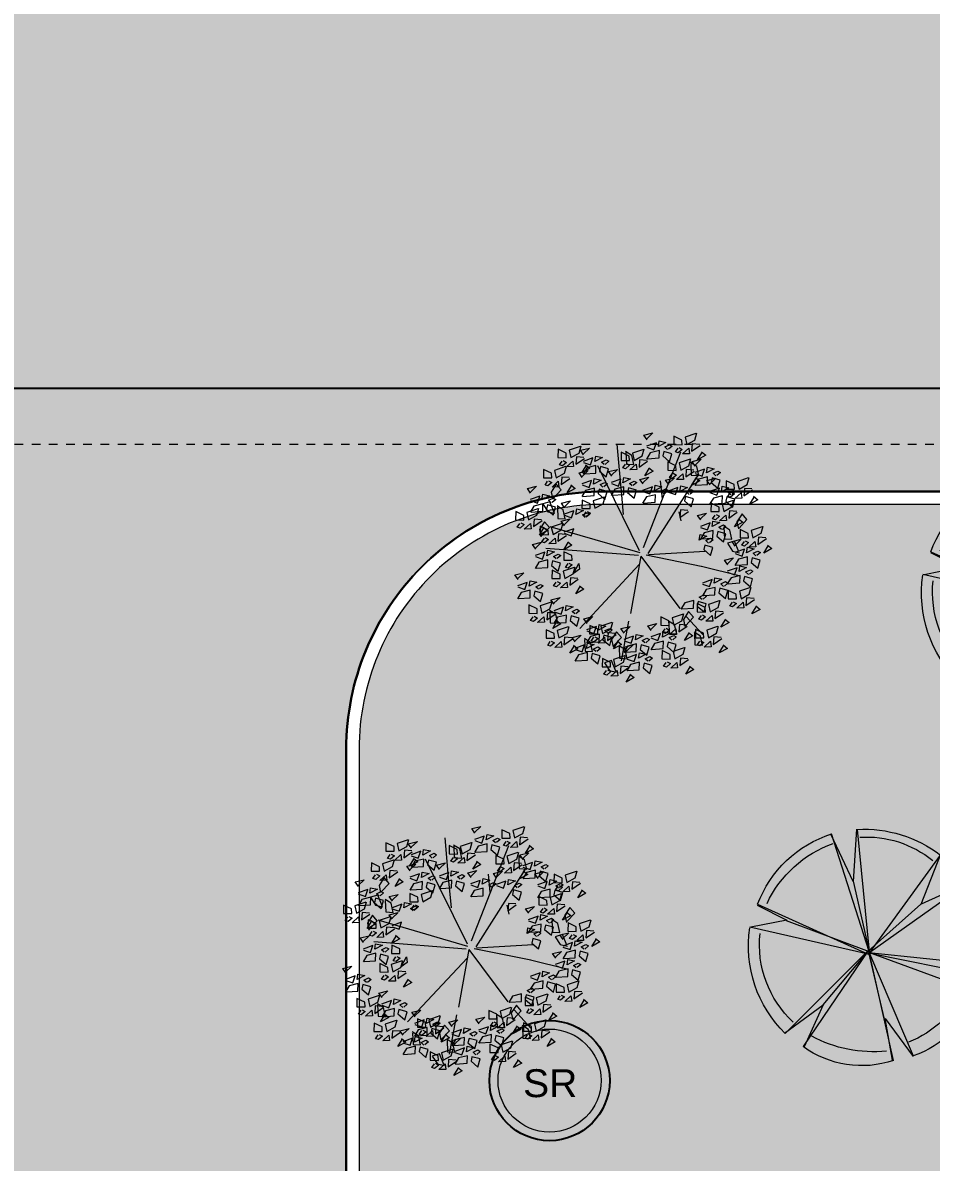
# Model space of a CAD drawing. Header units: inches. Extents: x 139 to 559, y -1 to 295.
# Drawn here: x 279.8 to 290.37, y 185.98 to 199.24 of the extents above; entities that cross this region are included whole.
import ezdxf
from ezdxf.enums import TextEntityAlignment as Align

# ---------------------------------------------------------------- set-up
doc = ezdxf.new("R2010")
doc.units = ezdxf.units.IN
doc.header["$MEASUREMENT"] = 0
doc.linetypes.add('DASHDOT2', pattern=[0.5, 0.25, -0.125, 0, -0.125])
doc.layers.add('A-ROAD', color=4, linetype='Continuous')
doc.layers.add('LANTAI', color=57, linetype='Continuous')
for name, color, linetype, lineweight in [('ARSIR', 31, 'Continuous', 5), ('ARSIR BETON', 8, 'Continuous', 5), ('DINDING2', 146, 'Continuous', 5), ('GSB', 1, 'Continuous', 15), ('POHON', 98, 'Continuous', 5), ('RUMPUT', 93, 'Continuous', 0), ('SANITAIR', 15, 'Continuous', 9)]:
    doc.layers.add(name, color=color, linetype=linetype, lineweight=lineweight)
doc.styles.get("Standard").update_dxf_attribs({"font": 'arial.ttf'})
pattern_1 = [(45, (37.0798, 226.14725), (6e-17, 0.5747364), [1.2192, -0.4064]), (135, (37.36716, 226.4346), (6e-17, 0.5747364), [1.2192, -0.4064])]
pattern_2 = [(86.66969, (37.0798, 226.14725), (-0.5066041, 0.569206), [0.142875, -0.934755]), (41.66969, (37.0798, 226.14725), (-0.5066045, 0.5692064), [0.142875, -0.619125]), (131.66969, (37.0798, 226.14725), (-0.5692064, -0.5066045), [0.142875, -0.619125])]

# ---------------------------------------------------------------- blocks, each defined once
blk = doc.blocks.new('NOT. SR')
for radius in [0.7, 0.6]:
    blk.add_circle((0, 0), radius)
blk.add_text('SR', height=0.3251).set_placement((0.008, -0.193), align=Align.CENTER)
blk = doc.blocks.new('rrety')
for p, q in [((497.8248, 232.6161), (497.8335, 232.64)), ((497.8335, 232.64), (497.8515, 232.6484)), ((497.8506, 232.6457), (497.8452, 232.6146)), ((497.8677, 232.6134), (497.8875, 232.619)), ((497.8875, 232.619), (497.8874, 232.5936)), ((498.0767, 232.6219), (498.0965, 232.6275)), ((498.0822, 232.5908), (498.0767, 232.6219)), ((498.0965, 232.6275), (498.0964, 232.6021)), ((497.8452, 232.6146), (497.8248, 232.6161)), ((497.8733, 232.5824), (497.8677, 232.6134)), ((497.8874, 232.5936), (497.8733, 232.5795)), ((498.0964, 232.6021), (498.0822, 232.588)), ((497.7802, 232.574), (497.8, 232.5795)), ((497.7857, 232.5429), (497.7802, 232.574)), ((497.8, 232.5795), (497.7999, 232.5541)), ((497.8574, 232.5587), (497.8572, 232.5786)), ((497.8755, 232.5409), (497.8574, 232.5587)), ((497.8592, 232.5767), (497.8853, 232.5589)), ((497.8853, 232.5589), (497.8755, 232.5409)), ((498.0146, 232.5768), (498.0343, 232.5823)), ((498.0201, 232.5457), (498.0146, 232.5768)), ((498.0342, 232.5569), (498.0201, 232.5429)), ((498.0343, 232.5823), (498.0342, 232.5569)), ((498.0607, 232.5474), (498.0605, 232.5674)), ((498.0625, 232.5654), (498.0886, 232.5477)), ((497.7999, 232.5541), (497.7857, 232.54)), ((498.0788, 232.5296), (498.0607, 232.5474)), ((498.0886, 232.5477), (498.0788, 232.5296)), ((497.704, 232.4781), (497.7237, 232.4836)), ((497.7095, 232.447), (497.704, 232.4781)), ((497.7237, 232.4836), (497.7236, 232.4582)), ((497.7236, 232.4582), (497.7095, 232.4442)), ((498.2316, 232.3946), (498.2497, 232.403)), ((498.2229, 232.3707), (498.2316, 232.3946)), ((498.2434, 232.3693), (498.2229, 232.3707)), ((498.2487, 232.4004), (498.2434, 232.3693)), ((498.2179, 232.3568), (498.2376, 232.3624)), ((498.2234, 232.3257), (498.2179, 232.3568)), ((498.2376, 232.3624), (498.2375, 232.337)), ((498.2611, 232.319), (498.2609, 232.3389)), ((498.2375, 232.337), (498.2234, 232.3229)), ((498.2793, 232.3012), (498.2611, 232.319)), ((498.263, 232.337), (498.2891, 232.3192)), ((498.2891, 232.3192), (498.2793, 232.3012)), ((498.1134, 232.2834), (498.1133, 232.258)), ((497.7303, 232.2231), (497.7301, 232.243)), ((497.7484, 232.2053), (497.7303, 232.2231)), ((497.7321, 232.2411), (497.7582, 232.2233)), ((497.7582, 232.2233), (497.7484, 232.2053)), ((497.7629, 232.1803), (497.7809, 232.1887)), ((497.78, 232.1861), (497.7747, 232.1549)), ((497.7859, 232.2045), (497.8056, 232.2101)), ((497.7914, 232.1734), (497.7859, 232.2045)), ((497.8055, 232.1847), (497.7914, 232.1706)), ((497.8056, 232.2101), (497.8055, 232.1847)), ((497.7542, 232.1564), (497.7629, 232.1803)), ((497.7747, 232.1549), (497.7542, 232.1564)), ((498.1671, 232.1678), (498.1868, 232.1734)), ((498.1726, 232.1368), (498.1671, 232.1678)), ((498.1868, 232.1734), (498.1867, 232.148)), ((497.7839, 232.13), (497.7837, 232.15)), ((497.8021, 232.1122), (497.7839, 232.13)), ((497.7858, 232.148), (497.8119, 232.1303)), ((497.8119, 232.1303), (497.8021, 232.1122)), ((498.1867, 232.148), (498.1726, 232.1339)), ((498.0005, 232.1002), (498.0202, 232.1057)), ((498.006, 232.0691), (498.0005, 232.1002)), ((498.0202, 232.1057), (498.0201, 232.0803)), ((498.0201, 232.0803), (498.006, 232.0663))]:
    blk.add_line(p, q)
for points in [[(498.0497, 232.6755), (498.0591, 232.6874), (498.0347, 232.6946), (498.0505, 232.6782)], [(497.8287, 232.6371), (497.8365, 232.6436), (497.8237, 232.6504), (497.8167, 232.6465), (497.826, 232.6379)], [(497.8543, 232.6442), (497.8529, 232.6594), (497.8343, 232.6561), (497.8543, 232.6442)], [(497.8857, 232.6408), (497.8663, 232.6348), (497.8602, 232.6543), (497.8865, 232.6435)], [(497.8859, 232.6614), (497.8953, 232.6733), (497.8709, 232.6805), (497.8867, 232.6641)], [(497.8824, 232.651), (497.9136, 232.6558), (497.9187, 232.6359), (497.8933, 232.6366), (497.8796, 232.6511)], [(497.9248, 232.6527), (497.9394, 232.672), (497.9502, 232.652), (497.9301, 232.6412), (497.9248, 232.6527)], [(497.9924, 232.6512), (498.0003, 232.6577), (497.9875, 232.6645), (497.9805, 232.6606), (497.9897, 232.652)], [(498.0181, 232.6583), (498.0167, 232.6735), (497.998, 232.6702), (498.0181, 232.6583)], [(498.0495, 232.6549), (498.03, 232.6489), (498.024, 232.6684), (498.0503, 232.6576)], [(498.1513, 232.6388), (498.1607, 232.6507), (498.1364, 232.6579), (498.1521, 232.6415)], [(497.8409, 232.6188), (497.8218, 232.6039), (497.8165, 232.626), (497.8387, 232.6312), (497.8409, 232.6188)], [(497.8823, 232.6095), (497.8509, 232.6129), (497.8511, 232.6334), (497.8755, 232.6262), (497.885, 232.6087)], [(497.9135, 232.52), (497.8706, 232.621)], [(497.8872, 232.6198), (497.9044, 232.6306), (497.9153, 232.6134), (497.8871, 232.617)], [(497.9184, 232.6246), (497.9237, 232.6104), (497.9408, 232.6184), (497.9184, 232.6246)], [(497.9276, 232.6019), (497.9423, 232.6212), (497.953, 232.6012), (497.933, 232.5905), (497.9276, 232.6019)], [(497.9414, 232.6381), (497.9355, 232.6298), (497.9495, 232.6266), (497.9553, 232.6321), (497.9442, 232.638)], [(498.0047, 232.6329), (497.9855, 232.618), (497.9803, 232.6401), (498.0025, 232.6453), (498.0047, 232.6329)], [(498.001, 232.6104), (498.0157, 232.6297), (498.0264, 232.6097), (498.0064, 232.5989), (498.001, 232.6104)], [(498.0461, 232.6236), (498.0147, 232.627), (498.0149, 232.6475), (498.0393, 232.6403), (498.0488, 232.6228)], [(498.0941, 232.6146), (498.1019, 232.6211), (498.0892, 232.6278), (498.0822, 232.624), (498.0914, 232.6154)], [(498.1198, 232.6217), (498.1183, 232.6368), (498.0997, 232.6335), (498.1198, 232.6217)], [(498.1511, 232.6183), (498.1317, 232.6123), (498.1257, 232.6317), (498.1519, 232.621)], [(497.7497, 232.5946), (497.7809, 232.5994), (497.786, 232.5795), (497.7606, 232.5802), (497.7468, 232.5947)], [(497.7921, 232.5963), (497.8067, 232.6156), (497.8175, 232.5956), (497.7974, 232.5848), (497.7921, 232.5963)], [(497.8852, 232.6002), (497.9164, 232.605), (497.9215, 232.5851), (497.8961, 232.5858), (497.8824, 232.6003)], [(497.8923, 232.5999), (497.8863, 232.586), (497.9117, 232.5853), (497.8922, 232.5971)], [(497.9442, 232.5873), (497.9383, 232.579), (497.9523, 232.5758), (497.9581, 232.5813), (497.947, 232.5873)], [(497.9586, 232.6087), (497.9898, 232.6135), (497.9949, 232.5936), (497.9695, 232.5943), (497.9558, 232.6088)], [(497.9634, 232.5775), (497.9807, 232.5883), (497.9915, 232.5711), (497.9634, 232.5747)], [(498.0176, 232.5958), (498.0117, 232.5875), (498.0258, 232.5843), (498.0316, 232.5898), (498.0204, 232.5957)], [(498.0666, 232.5852), (498.076, 232.5971), (498.0517, 232.6044), (498.0674, 232.5879)], [(498.0699, 232.5414), (498.1036, 232.5996)], [(498.1063, 232.5962), (498.0872, 232.5813), (498.082, 232.6035), (498.1041, 232.6087), (498.1063, 232.5962)], [(498.1477, 232.5869), (498.1164, 232.5903), (498.1165, 232.6109), (498.1409, 232.6037), (498.1505, 232.5861)], [(498.1711, 232.5711), (498.1805, 232.583), (498.1561, 232.5903), (498.1719, 232.5738)], [(497.7532, 232.5514), (497.7626, 232.5633), (497.7382, 232.5705), (497.754, 232.5541)], [(497.7545, 232.5634), (497.7717, 232.5742), (497.7826, 232.557), (497.7544, 232.5606)], [(497.7857, 232.5682), (497.7909, 232.554), (497.8081, 232.562), (497.7857, 232.5682)], [(497.792, 232.5523), (497.8232, 232.5571), (497.8283, 232.5372), (497.8029, 232.5379), (497.7892, 232.5523)], [(497.8086, 232.5817), (497.8028, 232.5734), (497.8168, 232.5702), (497.8226, 232.5757), (497.8115, 232.5816)], [(497.8402, 232.5484), (497.8388, 232.5635), (497.8201, 232.5602), (497.8402, 232.5484)], [(497.8344, 232.5539), (497.8491, 232.5733), (497.8598, 232.5533), (497.8398, 232.5425), (497.8344, 232.5539)], [(497.8716, 232.5449), (497.8521, 232.5389), (497.8461, 232.5584), (497.8724, 232.5477)], [(497.8718, 232.5655), (497.8812, 232.5774), (497.8568, 232.5846), (497.8726, 232.5682)], [(497.89, 232.5691), (497.9073, 232.5799), (497.9181, 232.5627), (497.8899, 232.5662)], [(497.9212, 232.5739), (497.9265, 232.5596), (497.9436, 232.5676), (497.9212, 232.5739)], [(497.9685, 232.5576), (497.9625, 232.5437), (497.9879, 232.543), (497.9685, 232.5548)], [(497.9946, 232.5823), (497.9999, 232.5681), (498.0171, 232.5761), (497.9946, 232.5823)], [(498.0094, 232.561), (498.0172, 232.5675), (498.0045, 232.5742), (497.9974, 232.5704), (498.0067, 232.5618)], [(498.035, 232.5681), (498.0336, 232.5832), (498.015, 232.5799), (498.035, 232.5681)], [(498.063, 232.5333), (498.0317, 232.5367), (498.0318, 232.5573), (498.0562, 232.5501), (498.0657, 232.5325)], [(498.0664, 232.5647), (498.047, 232.5587), (498.0409, 232.5781), (498.0672, 232.5674)], [(498.1139, 232.5469), (498.1217, 232.5534), (498.1089, 232.5601), (498.1019, 232.5563), (498.1111, 232.5477)], [(498.1395, 232.554), (498.1381, 232.5691), (498.1195, 232.5658), (498.1395, 232.554)], [(498.1709, 232.5506), (498.1515, 232.5446), (498.1454, 232.564), (498.1717, 232.5533)], [(498.2614, 232.5542), (498.2709, 232.5661), (498.2465, 232.5733), (498.2622, 232.5569)], [(497.6959, 232.5271), (497.7038, 232.5337), (497.691, 232.5404), (497.684, 232.5366), (497.6932, 232.5279)], [(497.7216, 232.5343), (497.7202, 232.5494), (497.7016, 232.5461), (497.7216, 232.5343)], [(497.753, 232.5308), (497.7335, 232.5248), (497.7275, 232.5443), (497.7538, 232.5336)], [(497.7596, 232.5435), (497.7536, 232.5296), (497.779, 232.5289), (497.7595, 232.5407)], [(497.7968, 232.5211), (497.8141, 232.5319), (497.8249, 232.5147), (497.7968, 232.5183)], [(497.8268, 232.5229), (497.8076, 232.508), (497.8024, 232.5301), (497.8246, 232.5353), (497.8268, 232.5229)], [(497.8145, 232.5412), (497.8224, 232.5478), (497.8096, 232.5545), (497.8026, 232.5507), (497.8118, 232.542)], [(497.828, 232.5259), (497.8333, 232.5117), (497.8505, 232.5197), (497.828, 232.5259)], [(497.8682, 232.5136), (497.8368, 232.517), (497.837, 232.5375), (497.8614, 232.5303), (497.8709, 232.5128)], [(497.851, 232.5394), (497.8451, 232.5311), (497.8592, 232.5279), (497.865, 232.5334), (497.8538, 232.5393)], [(497.8951, 232.5492), (497.8891, 232.5352), (497.9145, 232.5345), (497.8951, 232.5463)], [(498.0216, 232.5427), (498.0025, 232.5277), (497.9973, 232.5499), (498.0194, 232.5551), (498.0216, 232.5427)], [(498.1261, 232.5286), (498.107, 232.5136), (498.1017, 232.5358), (498.1239, 232.541), (498.1261, 232.5286)], [(498.1055, 232.5201), (498.1202, 232.5395), (498.1309, 232.5194), (498.1109, 232.5087), (498.1055, 232.5201)], [(498.1675, 232.5192), (498.1361, 232.5226), (498.1363, 232.5432), (498.1607, 232.536), (498.1702, 232.5184)], [(498.2042, 232.53), (498.212, 232.5365), (498.1993, 232.5432), (498.1923, 232.5394), (498.2015, 232.5308)], [(498.2299, 232.5371), (498.2285, 232.5522), (498.2098, 232.5489), (498.2299, 232.5371)], [(498.2579, 232.5023), (498.2265, 232.5057), (498.2267, 232.5263), (498.251, 232.519), (498.2606, 232.5015)], [(498.2613, 232.5337), (498.2418, 232.5277), (498.2358, 232.5471), (498.2621, 232.5364)], [(497.7082, 232.5088), (497.6891, 232.4939), (497.6838, 232.516), (497.706, 232.5212), (497.7082, 232.5088)], [(497.7221, 232.4752), (497.7315, 232.4872), (497.7072, 232.4944), (497.7229, 232.4779)], [(497.7496, 232.4995), (497.7182, 232.5029), (497.7184, 232.5234), (497.7428, 232.5162), (497.7523, 232.4987)], [(497.7582, 232.4834), (497.7728, 232.5028), (497.7836, 232.4828), (497.7635, 232.472), (497.7582, 232.4834)], [(497.9754, 232.3753), (497.7793, 232.51)], [(497.8019, 232.5012), (497.7959, 232.4873), (497.8213, 232.4866), (497.8019, 232.4984)], [(497.9846, 232.3539), (497.9233, 232.5008)], [(497.9846, 232.3539), (498.0582, 232.5161)], [(498.0631, 232.5184), (498.0943, 232.5232), (498.0994, 232.5033), (498.074, 232.504), (498.0603, 232.5185)], [(498.1221, 232.5056), (498.1162, 232.4972), (498.1302, 232.494), (498.136, 232.4995), (498.1249, 232.5055)], [(498.128, 232.4959), (498.1592, 232.5007), (498.1644, 232.4808), (498.139, 232.4815), (498.1252, 232.4959)], [(498.1705, 232.4975), (498.1851, 232.5169), (498.1959, 232.4969), (498.1758, 232.4861), (498.1705, 232.4975)], [(498.2165, 232.5116), (498.1973, 232.4967), (498.1921, 232.5188), (498.2142, 232.5241), (498.2165, 232.5116)], [(498.2439, 232.4806), (498.2585, 232.5), (498.2693, 232.4799), (498.2492, 232.4692), (498.2439, 232.4806)], [(497.6649, 232.451), (497.6727, 232.4575), (497.66, 232.4642), (497.653, 232.4604), (497.6622, 232.4518)], [(497.6906, 232.4581), (497.6891, 232.4732), (497.6705, 232.4699), (497.6906, 232.4581)], [(497.7219, 232.4547), (497.7025, 232.4487), (497.6965, 232.4681), (497.7227, 232.4574)], [(497.7158, 232.4818), (497.747, 232.4866), (497.7521, 232.4667), (497.7267, 232.4674), (497.713, 232.4818)], [(497.7748, 232.4689), (497.7689, 232.4606), (497.7829, 232.4574), (497.7887, 232.4629), (497.7776, 232.4688)], [(498.1329, 232.4647), (498.1501, 232.4755), (498.1609, 232.4583), (498.1328, 232.4619)], [(498.1403, 232.4159), (498.2384, 232.4649)], [(498.1641, 232.4695), (498.1693, 232.4553), (498.1865, 232.4633), (498.1641, 232.4695)], [(498.187, 232.483), (498.1811, 232.4747), (498.1952, 232.4715), (498.201, 232.477), (498.1898, 232.4829)], [(498.2015, 232.4789), (498.2327, 232.4837), (498.2378, 232.4639), (498.2124, 232.4645), (498.1986, 232.479)], [(498.2604, 232.4661), (498.2546, 232.4578), (498.2686, 232.4546), (498.2744, 232.4601), (498.2633, 232.466)], [(497.6771, 232.4327), (497.658, 232.4177), (497.6528, 232.4399), (497.6749, 232.4451), (497.6771, 232.4327)], [(497.7185, 232.4234), (497.6872, 232.4268), (497.6873, 232.4473), (497.7117, 232.4401), (497.7213, 232.4226)], [(497.7206, 232.4506), (497.7378, 232.4614), (497.7487, 232.4442), (497.7205, 232.4478)], [(497.7518, 232.4554), (497.7571, 232.4412), (497.7742, 232.4492), (497.7518, 232.4554)], [(498.2063, 232.4478), (498.2235, 232.4586), (498.2343, 232.4414), (498.2062, 232.445)], [(498.2325, 232.4338), (498.2637, 232.4386), (498.2688, 232.4187), (498.2434, 232.4194), (498.2297, 232.4339)], [(498.2375, 232.4526), (498.2427, 232.4383), (498.2599, 232.4463), (498.2375, 232.4526)], [(498.2749, 232.4355), (498.2896, 232.4549), (498.3003, 232.4348), (498.2803, 232.4241), (498.2749, 232.4355)], [(497.6763, 232.396), (497.691, 232.4154), (497.7017, 232.3953), (497.6817, 232.3846), (497.6763, 232.396)], [(497.7257, 232.4307), (497.7197, 232.4168), (497.7451, 232.4161), (497.7256, 232.4279)], [(497.804, 232.3963), (497.8134, 232.4082), (497.7891, 232.4154), (497.8048, 232.399)], [(497.9999, 232.3539), (498.144, 232.4182)], [(498.2114, 232.4279), (498.2054, 232.414), (498.2308, 232.4133), (498.2113, 232.4251)], [(498.2373, 232.4027), (498.2546, 232.4135), (498.2654, 232.3963), (498.2373, 232.3998)], [(498.2685, 232.4075), (498.2738, 232.3932), (498.291, 232.4012), (498.2685, 232.4075)], [(498.2915, 232.4209), (498.2856, 232.4126), (498.2997, 232.4094), (498.3055, 232.4149), (498.2943, 232.4209)], [(498.3292, 232.3991), (498.3386, 232.411), (498.3143, 232.4182), (498.33, 232.4018)], [(497.6339, 232.3943), (497.6651, 232.3991), (497.6702, 232.3793), (497.6448, 232.3799), (497.6311, 232.3944)], [(497.6387, 232.3632), (497.6559, 232.374), (497.6668, 232.3568), (497.6386, 232.3604)], [(497.6929, 232.3815), (497.687, 232.3732), (497.701, 232.37), (497.7068, 232.3754), (497.6957, 232.3814)], [(497.7468, 232.372), (497.7546, 232.3785), (497.7419, 232.3853), (497.7348, 232.3814), (497.7441, 232.3728)], [(497.7724, 232.3791), (497.771, 232.3943), (497.7524, 232.391), (497.7724, 232.3791)], [(497.8038, 232.3757), (497.7844, 232.3697), (497.7783, 232.3892), (497.8046, 232.3784)], [(498.0061, 232.3539), (498.1593, 232.3784)], [(498.1563, 232.3735), (498.171, 232.3928), (498.1817, 232.3728), (498.1617, 232.362), (498.1563, 232.3735)], [(498.2424, 232.3828), (498.2364, 232.3688), (498.2618, 232.3681), (498.2424, 232.38)], [(498.272, 232.3749), (498.2798, 232.3814), (498.2671, 232.3881), (498.26, 232.3843), (498.2693, 232.3757)], [(498.2976, 232.382), (498.2962, 232.3971), (498.2776, 232.3938), (498.2976, 232.382)], [(498.3256, 232.3472), (498.2943, 232.3506), (498.2944, 232.3711), (498.3188, 232.3639), (498.3283, 232.3464)], [(498.329, 232.3786), (498.3096, 232.3725), (498.3036, 232.392), (498.3298, 232.3813)], [(497.6438, 232.3433), (497.6378, 232.3293), (497.6632, 232.3287), (497.6437, 232.3405)], [(497.6699, 232.368), (497.6752, 232.3537), (497.6923, 232.3617), (497.6699, 232.368)], [(497.759, 232.3537), (497.7399, 232.3388), (497.7347, 232.3609), (497.7568, 232.3661), (497.759, 232.3537)], [(497.9785, 232.3508), (497.7363, 232.2773)], [(497.7413, 232.3255), (497.7559, 232.3449), (497.7667, 232.3248), (497.7466, 232.3141), (497.7413, 232.3255)], [(497.9846, 232.3447), (497.7609, 232.2222)], [(497.8004, 232.3444), (497.769, 232.3478), (497.7692, 232.3683), (497.7936, 232.3611), (497.8031, 232.3436)], [(497.7891, 232.3297), (497.7969, 232.3362), (497.7842, 232.3429), (497.7772, 232.3391), (497.7864, 232.3305)], [(497.8148, 232.3368), (497.8134, 232.352), (497.7949, 232.3598), (497.8148, 232.3368)], [(497.9846, 232.3386), (497.9233, 232.0875)], [(498.0061, 232.3508), (498.1838, 232.1733)], [(498.1499, 232.3454), (498.1552, 232.3312), (498.1724, 232.3392), (498.1499, 232.3454)], [(498.1563, 232.3436), (498.1875, 232.3484), (498.1926, 232.3285), (498.1672, 232.3292), (498.1535, 232.3437)], [(498.1729, 232.3589), (498.167, 232.3506), (498.1811, 232.3474), (498.1869, 232.3529), (498.1757, 232.3588)], [(498.1987, 232.3453), (498.2133, 232.3646), (498.2241, 232.3446), (498.204, 232.3338), (498.1987, 232.3453)], [(498.2842, 232.3565), (498.2651, 232.3416), (498.2599, 232.3637), (498.282, 232.3689), (498.2842, 232.3565)], [(497.6988, 232.3238), (497.73, 232.3286), (497.7352, 232.3088), (497.7098, 232.3094), (497.696, 232.3239)], [(497.7578, 232.311), (497.7519, 232.3027), (497.766, 232.2995), (497.7718, 232.3049), (497.7606, 232.3109)], [(497.8014, 232.3114), (497.7822, 232.2965), (497.777, 232.3186), (497.7992, 232.3238), (497.8014, 232.3114)], [(497.9969, 232.3324), (498.1532, 232.0998)], [(498.1611, 232.3124), (498.1783, 232.3232), (498.1892, 232.306), (498.161, 232.3096)], [(498.1923, 232.3172), (498.1976, 232.303), (498.2147, 232.311), (498.1923, 232.3172)], [(498.2153, 232.3307), (498.2094, 232.3224), (498.2234, 232.3192), (498.2292, 232.3247), (498.2181, 232.3306)], [(498.2355, 232.2945), (498.2341, 232.3097), (498.2155, 232.3064), (498.2355, 232.2945)], [(498.2671, 232.3117), (498.2765, 232.3236), (498.2521, 232.3308), (498.2679, 232.3144)], [(497.7037, 232.2927), (497.7209, 232.3035), (497.7317, 232.2863), (497.7036, 232.2899)], [(497.7349, 232.2975), (497.7401, 232.2832), (497.7573, 232.2912), (497.7349, 232.2975)], [(497.7984, 232.2722), (497.8078, 232.2841), (497.7834, 232.2913), (497.7992, 232.2749)], [(498.1662, 232.2925), (498.1602, 232.2786), (498.1856, 232.2779), (498.1661, 232.2897)], [(498.2221, 232.2691), (498.203, 232.2542), (498.1977, 232.2763), (498.2199, 232.2815), (498.2221, 232.2691)], [(498.2099, 232.2874), (498.2177, 232.2939), (498.2049, 232.3006), (498.1979, 232.2968), (498.2072, 232.2882)], [(498.2635, 232.2598), (498.2321, 232.2632), (498.2323, 232.2837), (498.2567, 232.2765), (498.2662, 232.259)], [(498.2669, 232.2911), (498.2475, 232.2851), (498.2414, 232.3046), (498.2677, 232.2938)], [(498.2439, 232.2578), (498.2585, 232.2772), (498.2693, 232.2571), (498.2492, 232.2464), (498.2439, 232.2578)], [(498.3207, 232.2609), (498.3302, 232.2728), (498.3058, 232.28), (498.3215, 232.2636)], [(497.7088, 232.2728), (497.7027, 232.2588), (497.7281, 232.2582), (497.7087, 232.27)], [(497.7411, 232.2479), (497.7489, 232.2545), (497.7362, 232.2612), (497.7292, 232.2574), (497.7384, 232.2487)], [(497.7668, 232.2551), (497.7654, 232.2702), (497.7467, 232.2669), (497.7668, 232.2551)], [(497.7982, 232.2516), (497.7787, 232.2456), (497.7727, 232.2651), (497.799, 232.2544)], [(497.794, 232.2476), (497.8112, 232.2584), (497.8221, 232.2412), (497.7939, 232.2447)], [(498.137, 232.2601), (498.1176, 232.2541), (498.1115, 232.2735), (498.1378, 232.2628)], [(498.1338, 232.2324), (498.1484, 232.2518), (498.1592, 232.2318), (498.1391, 232.221), (498.1338, 232.2324)], [(498.2015, 232.2562), (498.2327, 232.261), (498.2378, 232.2411), (498.2124, 232.2418), (498.1986, 232.2562)], [(498.2635, 232.2367), (498.2713, 232.2432), (498.2586, 232.2499), (498.2516, 232.2461), (498.2608, 232.2375)], [(498.2892, 232.2438), (498.2878, 232.2589), (498.2691, 232.2556), (498.2892, 232.2438)], [(498.3206, 232.2404), (498.3011, 232.2344), (498.2951, 232.2538), (498.3214, 232.2431)], [(497.7103, 232.2015), (497.7089, 232.2166), (497.6903, 232.2133), (497.7103, 232.2015)], [(497.7419, 232.2186), (497.7513, 232.2305), (497.7269, 232.2377), (497.7427, 232.2213)], [(497.7534, 232.2296), (497.7342, 232.2147), (497.729, 232.2368), (497.7512, 232.242), (497.7534, 232.2296)], [(497.7948, 232.2203), (497.7634, 232.2237), (497.7636, 232.2442), (497.788, 232.237), (497.7975, 232.2195)], [(497.7991, 232.2277), (497.7931, 232.2137), (497.8185, 232.213), (497.799, 232.2248)], [(497.8595, 232.2179), (497.8536, 232.2096), (497.8676, 232.2064), (497.8734, 232.2119), (497.8623, 232.2178)], [(497.8682, 232.2028), (497.876, 232.2093), (497.8633, 232.216), (497.8563, 232.2122), (497.8655, 232.2036)], [(497.9718, 232.1588), (497.9626, 232.2322)], [(498.0236, 232.2138), (498.0548, 232.2186), (498.0599, 232.1988), (498.0345, 232.1994), (498.0207, 232.2139)], [(498.1503, 232.2179), (498.1444, 232.2096), (498.1585, 232.2064), (498.1643, 232.2119), (498.1531, 232.2178)], [(498.2063, 232.225), (498.2235, 232.2358), (498.2343, 232.2186), (498.2062, 232.2222)], [(498.2156, 232.1986), (498.2303, 232.218), (498.241, 232.1979), (498.221, 232.1872), (498.2156, 232.1986)], [(498.2375, 232.2298), (498.2427, 232.2155), (498.2599, 232.2235), (498.2375, 232.2298)], [(498.2758, 232.2183), (498.2566, 232.2034), (498.2514, 232.2255), (498.2735, 232.2308), (498.2758, 232.2183)], [(498.2604, 232.2433), (498.2546, 232.235), (498.2686, 232.2318), (498.2744, 232.2373), (498.2633, 232.2432)], [(498.3172, 232.209), (498.2858, 232.2124), (498.286, 232.233), (498.3103, 232.2257), (498.3199, 232.2082)], [(497.6969, 232.176), (497.6778, 232.1611), (497.6725, 232.1832), (497.6947, 232.1884), (497.6969, 232.176)], [(497.6847, 232.1944), (497.6925, 232.2009), (497.6797, 232.2076), (497.6727, 232.2038), (497.6819, 232.1952)], [(497.7383, 232.1667), (497.7069, 232.1701), (497.7071, 232.1907), (497.7315, 232.1834), (497.741, 232.1659)], [(497.7417, 232.1981), (497.7223, 232.1921), (497.7162, 232.2115), (497.7425, 232.2008)], [(497.761, 232.1732), (497.7757, 232.1926), (497.7864, 232.1725), (497.7664, 232.1618), (497.761, 232.1732)], [(497.8053, 232.1996), (497.8225, 232.2104), (497.8334, 232.1932), (497.8052, 232.1968)], [(497.8365, 232.2044), (497.8418, 232.1902), (497.8589, 232.1982), (497.8365, 232.2044)], [(497.8804, 232.1845), (497.8613, 232.1696), (497.8561, 232.1917), (497.8782, 232.1969), (497.8804, 232.1845)], [(497.9219, 232.1752), (497.8905, 232.1786), (497.8907, 232.1991), (497.915, 232.1919), (497.9246, 232.1744)], [(497.9869, 232.176), (498.0016, 232.1954), (498.0123, 232.1754), (497.9923, 232.1646), (497.9869, 232.176)], [(498.0284, 232.1827), (498.0456, 232.1935), (498.0564, 232.1763), (498.0283, 232.1799)], [(498.0596, 232.1875), (498.0648, 232.1732), (498.082, 232.1812), (498.0596, 232.1875)], [(498.076, 232.2139), (498.0821, 232.1649)], [(498.0825, 232.201), (498.0767, 232.1927), (498.0907, 232.1895), (498.0965, 232.195), (498.0854, 232.2009)], [(498.0961, 232.1996), (498.1134, 232.2104), (498.1242, 232.1932), (498.0961, 232.1968)], [(498.1273, 232.2044), (498.1326, 232.1902), (498.1498, 232.1982), (498.1273, 232.2044)], [(498.1767, 232.1763), (498.1862, 232.1882), (498.1618, 232.1954), (498.1775, 232.179)], [(498.1732, 232.1969), (498.2044, 232.2017), (498.2095, 232.1818), (498.1841, 232.1825), (498.1704, 232.197)], [(498.2114, 232.2051), (498.2054, 232.1912), (498.2308, 232.1905), (498.2113, 232.2023)], [(498.2322, 232.1841), (498.2263, 232.1757), (498.2404, 232.1725), (498.2462, 232.178), (498.235, 232.184)], [(497.7186, 232.1715), (497.7498, 232.1763), (497.7549, 232.1565), (497.7295, 232.1571), (497.7158, 232.1716)], [(497.7776, 232.1587), (497.7717, 232.1504), (497.7857, 232.1472), (497.7915, 232.1527), (497.7804, 232.1586)], [(497.8104, 232.1797), (497.8044, 232.1658), (497.8298, 232.1651), (497.8103, 232.1769)], [(497.8654, 232.1603), (497.8966, 232.1651), (497.9018, 232.1452), (497.8764, 232.1459), (497.8626, 232.1603)], [(497.9079, 232.1619), (497.9225, 232.1813), (497.9333, 232.1613), (497.9132, 232.1505), (497.9079, 232.1619)], [(497.9445, 232.1744), (497.9757, 232.1792), (497.9808, 232.1593), (497.9554, 232.16), (497.9417, 232.1744)], [(497.9493, 232.1432), (497.9666, 232.154), (497.9774, 232.1368), (497.9492, 232.1404)], [(497.9723, 232.161), (497.9877, 232.0416)], [(498.0035, 232.1615), (497.9976, 232.1532), (498.0116, 232.15), (498.0174, 232.1555), (498.0063, 232.1614)], [(498.0335, 232.1628), (498.0275, 232.1489), (498.0529, 232.1482), (498.0334, 232.16)], [(498.1013, 232.1797), (498.0952, 232.1658), (498.1206, 232.1651), (498.1012, 232.1769)], [(498.1195, 232.1521), (498.1273, 232.1586), (498.1146, 232.1653), (498.1076, 232.1615), (498.1168, 232.1529)], [(498.1452, 232.1592), (498.1437, 232.1743), (498.1251, 232.171), (498.1452, 232.1592)], [(498.1765, 232.1558), (498.1571, 232.1498), (498.1511, 232.1692), (498.1773, 232.1585)], [(498.178, 232.1658), (498.1953, 232.1766), (498.2061, 232.1594), (498.178, 232.1629)], [(498.2092, 232.1706), (498.2145, 232.1563), (498.2317, 232.1643), (498.2092, 232.1706)], [(497.7234, 232.1404), (497.7407, 232.1512), (497.7515, 232.134), (497.7233, 232.1376)], [(497.7546, 232.1452), (497.7599, 232.1309), (497.777, 232.1389), (497.7546, 232.1452)], [(497.8407, 232.1227), (497.8501, 232.1346), (497.8258, 232.1418), (497.8415, 232.1254)], [(497.8702, 232.1291), (497.8875, 232.1399), (497.8983, 232.1227), (497.8702, 232.1263)], [(497.9015, 232.1339), (497.9067, 232.1197), (497.9239, 232.1277), (497.9015, 232.1339)], [(497.9244, 232.1474), (497.9185, 232.1391), (497.9326, 232.1359), (497.9384, 232.1414), (497.9272, 232.1473)], [(497.9248, 232.1027), (497.9394, 232.1221), (497.9502, 232.102), (497.9301, 232.0913), (497.9248, 232.1027)], [(497.9544, 232.1233), (497.9484, 232.1094), (497.9738, 232.1087), (497.9543, 232.1205)], [(497.9805, 232.148), (497.9858, 232.1338), (498.0029, 232.1418), (497.9805, 232.148)], [(498.0581, 232.1227), (498.0676, 232.1346), (498.0432, 232.1418), (498.0589, 232.1254)], [(498.1317, 232.1337), (498.1126, 232.1188), (498.1074, 232.1409), (498.1295, 232.1461), (498.1317, 232.1337)], [(498.1732, 232.1244), (498.1418, 232.1278), (498.142, 232.1484), (498.1663, 232.1411), (498.1759, 232.1236)], [(498.1831, 232.1459), (498.1771, 232.1319), (498.2025, 232.1312), (498.1831, 232.1431)], [(498.2078, 232.1114), (498.2172, 232.1233), (498.1928, 232.1306), (498.2086, 232.1141)], [(497.7285, 232.1205), (497.7225, 232.1066), (497.7479, 232.1059), (497.7285, 232.1177)], [(497.7957, 232.0801), (497.7766, 232.0652), (497.7714, 232.0874), (497.7935, 232.0926), (497.7957, 232.0801)], [(497.7835, 232.0985), (497.7913, 232.105), (497.7786, 232.1117), (497.7715, 232.1079), (497.7808, 232.0993)], [(497.8091, 232.1056), (497.8077, 232.1207), (497.7891, 232.1174), (497.8091, 232.1056)], [(497.8371, 232.0708), (497.8058, 232.0742), (497.8059, 232.0948), (497.8303, 232.0876), (497.8398, 232.07)], [(497.8405, 232.1022), (497.8211, 232.0962), (497.8151, 232.1156), (497.8413, 232.1049)], [(497.8754, 232.1092), (497.8693, 232.0953), (497.8947, 232.0946), (497.8753, 232.1064)], [(497.8915, 232.0776), (497.901, 232.0895), (497.8766, 232.0967), (497.8923, 232.0803)], [(497.8824, 232.101), (497.9136, 232.1058), (497.9187, 232.086), (497.8933, 232.0866), (497.8796, 232.1011)], [(498.0132, 232.0801), (497.994, 232.0652), (497.9888, 232.0874), (498.0109, 232.0926), (498.0132, 232.0801)], [(498.0009, 232.0985), (498.0087, 232.105), (497.996, 232.1117), (497.989, 232.1079), (497.9982, 232.0993)], [(498.0266, 232.1056), (498.0252, 232.1207), (498.0065, 232.1174), (498.0266, 232.1056)], [(498.0546, 232.0708), (498.0232, 232.0742), (498.0234, 232.0948), (498.0477, 232.0876), (498.0573, 232.07)], [(498.058, 232.1022), (498.0385, 232.0962), (498.0325, 232.1156), (498.0588, 232.1049)], [(498.0603, 232.0982), (498.0915, 232.103), (498.0966, 232.0831), (498.0712, 232.0838), (498.0575, 232.0983)], [(498.1027, 232.0999), (498.1173, 232.1193), (498.1281, 232.0992), (498.108, 232.0885), (498.1027, 232.0999)], [(498.1506, 232.0872), (498.1584, 232.0937), (498.1456, 232.1004), (498.1386, 232.0966), (498.1479, 232.088)], [(498.1762, 232.0943), (498.1748, 232.1094), (498.1562, 232.1061), (498.1762, 232.0943)], [(498.2076, 232.0909), (498.1882, 232.0849), (498.1821, 232.1043), (498.2084, 232.0936)], [(497.8343, 232.0533), (497.8421, 232.0599), (497.8294, 232.0666), (497.8224, 232.0628), (497.8316, 232.0542)], [(497.86, 232.0605), (497.8586, 232.0756), (497.8399, 232.0723), (497.86, 232.0605)], [(497.8914, 232.0571), (497.8719, 232.051), (497.8659, 232.0705), (497.8922, 232.0598)], [(497.8872, 232.0699), (497.9044, 232.0807), (497.9153, 232.0635), (497.8871, 232.0671)], [(497.9184, 232.0747), (497.9237, 232.0604), (497.9408, 232.0684), (497.9184, 232.0747)], [(497.9414, 232.0882), (497.9355, 232.0799), (497.9495, 232.0767), (497.9553, 232.0821), (497.9442, 232.0881)], [(498.0651, 232.0671), (498.0823, 232.0779), (498.0932, 232.0607), (498.065, 232.0642)], [(498.0963, 232.0719), (498.1015, 232.0576), (498.1187, 232.0656), (498.0963, 232.0719)], [(498.1192, 232.0853), (498.1134, 232.077), (498.1274, 232.0738), (498.1332, 232.0793), (498.1221, 232.0853)], [(498.1628, 232.0689), (498.1437, 232.0539), (498.1384, 232.0761), (498.1606, 232.0813), (498.1628, 232.0689)], [(498.2042, 232.0595), (498.1728, 232.063), (498.173, 232.0835), (498.1974, 232.0763), (498.2069, 232.0587)], [(497.8466, 232.035), (497.8274, 232.0201), (497.8222, 232.0422), (497.8443, 232.0474), (497.8466, 232.035)], [(497.888, 232.0257), (497.8566, 232.0291), (497.8568, 232.0496), (497.8811, 232.0424), (497.8907, 232.0249)], [(497.8923, 232.05), (497.8863, 232.036), (497.9117, 232.0354), (497.8922, 232.0472)], [(498.0702, 232.0472), (498.0642, 232.0332), (498.0896, 232.0325), (498.0701, 232.0444)]]:
    blk.add_lwpolyline(points)
blk = doc.blocks.new('D00088C')
for p, q in [((-0.0013, -0.0094), (-0.1437, 0.4512)), ((-0.1152, 0.2615), (-0.1398, 0.4513)), ((-0.2342, 0.4212), (-0.1152, 0.2615)), ((-0.2303, 0.4213), (-0.0013, -0.0094)), ((0.2305, 0.3971), (0.0063, 0.0027)), ((0.2266, 0.397), (0.1472, 0.2403)), ((0.0063, 0.0027), (0.303, 0.3553)), ((0.1472, 0.2403), (0.3033, 0.3575)), ((-0.1152, 0.2612), (-0.0014, -0.0054)), ((0.0023, 0.0066), (-0.4996, 0.0423)), ((-0.496, -0.0575), (0.0023, 0.0066)), ((-0.3618, -0.0303), (-0.4945, 0.0417)), ((0.3075, -0.0277), (0.0024, 0.0026)), ((0.4778, 0.0264), (0.0025, -0.0014)), ((0.4784, 0.0248), (0.3087, -0.0294)), ((-0.4961, -0.0535), (-0.3618, -0.0303)), ((-0.3629, -0.0277), (0.0026, -0.0053)), ((0.0026, -0.0053), (-0.2884, -0.4252)), ((-0.192, -0.4744), (0.0026, -0.0053)), ((-0.1451, -0.264), (0.0026, -0.0053)), ((0.1495, -0.2553), (-0.0014, -0.0054)), ((0.3099, -0.3943), (0.0064, -0.0013)), ((0.0064, -0.0013), (0.169, -0.4733)), ((0.3087, -0.0294), (0.4741, -0.089)), ((-0.1457, -0.2629), (-0.2885, -0.4212)), ((-0.1959, -0.4745), (-0.1457, -0.2629))]:
    blk.add_line(p, q)
at = {"flags": 128}
blk.add_lwpolyline([(0.1453, 0.2437), (0.0025, -0.0014), (0.4729, -0.0927, -0.179693), (0.3099, -0.3943), (0.1517, -0.2555), (0.1692, -0.4812)], format="xyb", dxfattribs=at)
for centre, radius, start, end in [((-0.0088, 0.063), 0.411, 54.3842, 109.1674), ((0.0045, -0.0301), 0.5088, 117.4863, 171.4484), ((-0.018, -0.1342), 0.5445, 67.363, 101.0798), ((-0.022, -0.0267), 0.4368, 115.9305, 169.2592), ((0.0516, 0.0107), 0.4265, 2.1127, 53.8887), ((-0.0182, -0.0451), 0.4539, 8.9188, 50.8384), ((-0.0137, -0.0277), 0.4832, 183.5353, 235.3544), ((0.0103, -0.0052), 0.475, 188.1449, 233.911), ((0.0637, -0.0721), 0.358, 309.7909, 357.1215), ((-0.0193, -0.0383), 0.4358, 249.3685, 292.0705), ((-0.013, 0.0189), 0.5247, 250.058, 290.2953)]:
    blk.add_arc(centre, radius, start, end)

msp = doc.modelspace()

# ---------------------------------------------------------------- hatches: boundary and pattern name
at = {"layer": 'ARSIR'}
h = msp.add_hatch(dxfattribs=at)
h.set_pattern_fill('AR-HBONE', color=256, scale=0.1, style=0)
h.set_pattern_definition([(48.3303, (286.4504, 190.3616), (-0.0328619, 0.5647301), [1.2, -0.4]), (138.3303, (286.71633, 190.6604), (-0.0328619, 0.5647301), [1.2, -0.4])])
edge = h.paths.add_edge_path()
edge.add_line((389.5053, 197.3816), (390.3055, 198.2758))
edge.add_arc((380.07, 186.8365), 15.35, 48.17902, 90)
edge.add_line((380.07, 202.1865), (288.3873, 202.1865))
edge.add_arc((288.3873, 203.9865), 1.8, 180, 270, ccw=False)
edge.add_line((286.5873, 203.9865), (286.5873, 204.9768))
edge.add_line((286.5873, 204.9768), (285.3873, 204.9768))
edge.add_line((285.3873, 204.9768), (285.3873, 203.9865))
edge.add_arc((288.3873, 203.9865), 3, 180, 270)
edge.add_line((288.3873, 200.9865), (380.07, 200.9865))
edge.add_arc((380.07, 186.8365), 14.15, 48.17902, 90, ccw=False)
h = msp.add_hatch(dxfattribs=at)
h.set_pattern_fill('AR-HBONE', color=256, scale=0.004, style=0)
h.set_pattern_definition(pattern_1)
h.paths.add_polyline_path([(277.2032, 190.67), (279.5032, 190.67), (279.5032, 186.97), (277.2032, 186.97)])
h.paths.add_polyline_path([(277.2032, 184.47), (279.5032, 184.47), (279.5032, 180.77), (277.2032, 180.77)])
edge = h.paths.add_edge_path()
edge.add_line((274.4123, 178.0115), (282.3623, 178.0115))
edge.add_line((282.3623, 178.0115), (282.3623, 182.8115))
edge.add_line((282.3623, 182.8115), (283.5623, 182.8115))
edge.add_line((283.5623, 182.8115), (283.5623, 190.7865))
edge.add_arc((286.5623, 190.7865), 3, 90, 180, ccw=False)
edge.add_line((286.5623, 193.7865), (332.5823, 193.7865))
edge.add_line((332.5823, 193.7865), (332.5823, 194.9865))
edge.add_line((332.5823, 194.9865), (279.5032, 194.9865))
edge.add_line((279.5032, 194.9865), (279.5032, 192.5865))
edge.add_line((279.5032, 192.5865), (277.2032, 192.5865))
edge.add_line((277.2032, 192.5865), (277.2032, 194.9865))
edge.add_line((277.2032, 194.9865), (272.3302, 194.9865))
edge.add_arc((265.7568, 189.203), 8.7555, 41.343, 90)
edge.add_line((265.7568, 197.9585), (262.4822, 197.9585))
edge.add_line((262.4822, 197.9585), (262.4822, 196.6571))
edge.add_line((262.4822, 196.6571), (265.7537, 196.6585))
edge.add_arc((265.7568, 189.203), 7.4555, 0.24526, 90.02394, ccw=False)
edge.add_line((273.2123, 189.2349), (273.2123, 182.8115))
edge.add_line((273.2123, 182.8115), (274.4123, 182.8115))
edge.add_line((274.4123, 182.8115), (274.4123, 178.0115))
at = {"layer": 'ARSIR BETON'}
h = msp.add_hatch(dxfattribs=at)
h.set_pattern_fill('AR-HBONE', color=256, scale=0.004, style=0)
h.set_pattern_definition(pattern_1)
edge = h.paths.add_edge_path()
edge.add_arc((191.2828, 190.0679), 14, 90, 180)
edge.add_line((177.2828, 190.0679), (177.2828, 133.2715))
edge.add_arc((191.2827, 133.2715), 14, 179.99992, 263.11919)
edge.add_line((189.6055, 119.3724), (189.6055, 112.3227))
edge.add_line((189.6055, 112.3227), (189.7055, 112.3227))
edge.add_line((189.7055, 112.3227), (189.7055, 112.2227))
edge.add_line((189.7055, 112.2227), (201.7055, 112.2227))
edge.add_line((201.7055, 112.2227), (201.7055, 119.2715))
edge.add_line((201.7055, 119.2715), (380.22, 119.2715))
edge.add_arc((380.22, 133.2715), 14, 270, 360)
edge.add_line((394.22, 133.2715), (394.22, 186.8365))
edge.add_arc((380.07, 186.8365), 14.15, 0.00002, 89.99998)
edge.add_line((380.07, 200.9865), (288.3873, 200.9865))
edge.add_arc((288.3873, 203.9865), 3, 180, 270, ccw=False)
edge.add_line((285.3873, 203.9865), (285.3986, 204.9823))
edge.add_line((285.3986, 204.9823), (271.3873, 205.1475))
edge.add_line((271.3873, 205.1475), (271.3873, 204.9086))
edge.add_arc((270.5466, 204.9086), 0.8408, 270, 359.99999, ccw=False)
edge.add_line((270.5466, 204.0679), (191.2828, 204.0679))
edge = h.paths.add_edge_path()
edge.add_line((191.2672, 197.9562), (265.7566, 197.9585))
edge.add_arc((265.7568, 189.203), 8.7555, 41.343, 90.00169, ccw=False)
edge.add_line((272.3302, 194.9865), (332.5823, 194.9865))
edge.add_line((332.5823, 194.9865), (332.5823, 191.8715))
edge.add_line((332.5823, 191.8715), (340.1822, 191.8715))
edge.add_line((340.1822, 191.8715), (340.1822, 194.9865))
edge.add_line((340.1822, 194.9865), (380.07, 194.9865))
edge.add_arc((380.07, 186.8365), 8.15, 0, 90, ccw=False)
edge.add_line((388.22, 186.8365), (388.22, 163.1715))
edge.add_line((388.22, 163.1715), (388.22, 157.7117))
edge.add_line((388.22, 157.7117), (388.22, 133.2715))
edge.add_arc((380.22, 133.2715), 8, -90, 0, ccw=False)
edge.add_line((380.22, 125.2715), (191.2828, 125.2715))
edge.add_arc((191.185, 133.1732), 7.9023, 180.12317, 270.70845, ccw=False)
edge.add_line((183.2828, 133.1562), (183.2675, 189.9541))
edge.add_arc((191.2675, 189.9563), 8, 90.00169, 180.01541, ccw=False)
at = {"layer": 'RUMPUT'}
h = msp.add_hatch(dxfattribs=at)
h.set_pattern_fill('GRASS', color=256, scale=0.03, angle=356.66969, style=0)
h.set_pattern_definition(pattern_2)
edge = h.paths.add_edge_path()
edge.add_line((394.22, 171.6524), (402.698, 171.6524))
edge.add_line((402.698, 171.6524), (406.8633, 171.9326))
edge.add_line((406.8633, 171.9326), (407.1349, 173.6574))
edge.add_line((407.1349, 173.6574), (416.4205, 172.1948))
edge.add_line((416.4205, 172.1948), (417.0895, 176.4425))
edge.add_line((417.0895, 176.4425), (434.0908, 173.7645))
edge.add_line((434.0908, 173.7645), (442.2259, 174.3118))
edge.add_line((442.2259, 174.3118), (445.141, 192.7643))
edge.add_line((445.141, 192.7643), (418.5729, 196.9616))
edge.add_line((418.5729, 196.9616), (402.3997, 199.5091))
edge.add_line((402.3997, 199.5091), (401.9329, 196.5456))
edge.add_line((401.9329, 196.5456), (390.18, 198.3869))
edge.add_arc((380.07, 186.8365), 15.35, 48.80437, 90)
edge.add_line((380.07, 202.1865), (288.3873, 202.1865))
edge.add_arc((288.3873, 203.9865), 1.8, 180, 270, ccw=False)
edge.add_line((286.5873, 203.9865), (286.5873, 204.7646))
edge.add_line((286.5873, 204.7646), (489.7232, 202.4653))
edge.add_line((489.7232, 202.4653), (489.009, 190.7748))
edge.add_line((489.009, 190.7748), (447.5074, 192.7549))
edge.add_line((447.5074, 192.7549), (448.3956, 174.0667))
edge.add_line((448.3956, 174.0667), (421.3302, 172.0652))
edge.add_line((421.3302, 172.0652), (401.0645, 170.836))
edge.add_line((401.0645, 170.836), (400.9341, 157.9843))
edge.add_line((400.9341, 157.9843), (400.8036, 145.1327))
edge.add_line((400.8036, 145.1327), (400.9017, 135.2859))
edge.add_line((400.9017, 135.2859), (401.5003, 132.6794))
edge.add_line((401.5003, 132.6794), (401.2595, 116.478))
edge.add_line((401.2595, 116.478), (378.6535, 115.7086))
edge.add_line((378.6535, 115.7086), (368.9216, 115.7377))
edge.add_line((368.9216, 115.7377), (346.0892, 112.9076))
edge.add_line((346.0892, 112.9076), (341.1309, 112.1001))
edge.add_line((341.1309, 112.1001), (333.7244, 111.8362))
edge.add_line((333.7244, 111.8362), (331.0738, 112.2718))
edge.add_line((331.0738, 112.2718), (324.3803, 115.2754))
edge.add_line((324.3803, 115.2754), (321.6092, 115.9684))
edge.add_line((321.6092, 115.9684), (289.1333, 113.6571))
edge.add_line((289.1333, 113.6571), (289.1333, 118.0715))
edge.add_line((289.1333, 118.0715), (380.22, 118.0715))
edge.add_arc((380.22, 133.2715), 15.2, 270, 360)
edge.add_line((395.42, 133.2715), (395.42, 171.6524))
h = msp.add_hatch(dxfattribs=at)
h.set_pattern_fill('GRASS', color=256, scale=0.03, angle=356.66969, style=0)
h.set_pattern_definition(pattern_2)
edge = h.paths.add_edge_path()
edge.add_line((283.7123, 178.0115), (290.6873, 178.0115))
edge.add_line((290.6873, 178.0115), (290.6873, 189.1215))
edge.add_arc((293.4373, 189.1215), 2.75, 90, 180, ccw=False)
edge.add_line((293.4373, 191.8715), (332.4323, 191.8715))
edge.add_line((332.4323, 191.8715), (332.4323, 193.6365))
edge.add_line((332.4323, 193.6365), (286.5623, 193.6365))
edge.add_arc((286.5623, 190.7865), 2.85, 90, 180)
edge.add_line((283.7123, 190.7865), (283.7123, 178.0115))

# ---------------------------------------------------------------- linework, layer by layer
msp.add_circle((285.9294, 186.9267), 0.7)
at = {"layer": 'A-ROAD'}
msp.add_lwpolyline([(332.5823, 191.7865), (332.5823, 193.7865), (286.5623, 193.7865, 0.4142136), (283.5623, 190.7865), (283.5623, 178.0115)], format="xyb", dxfattribs=at)
at = {"layer": 'DINDING2'}
msp.add_lwpolyline([(290.6873, 178.0115), (290.6873, 189.1215, -0.4142136), (293.4373, 191.8715), (332.4323, 191.8715), (332.4323, 193.6365), (286.5623, 193.6365, 0.4142136), (283.7123, 190.7865), (283.7123, 178.0115)], format="xyb", dxfattribs=at)
at = {"layer": 'GSB', "linetype": 'DASHDOT2', "ltscale": 0.0025}
msp.add_line((157.5017, 194.3376), (497.7427, 194.3376), dxfattribs=at)
at = {"layer": 'LANTAI'}
for points in [[(191.2675, 197.9562, 0.4142136), (183.2675, 189.9563), (183.2828, 133.1562, 0.4172087), (191.2828, 125.2715), (380.22, 125.2715, 0.4142136), (388.22, 133.2715), (388.22, 157.7117), (388.22, 157.7117), (388.22, 163.1715), (388.22, 163.1715), (388.22, 186.8365, 0.4142136), (380.07, 194.9865), (340.1822, 194.9865), (340.1822, 191.8715), (332.5823, 191.8715), (332.5823, 194.9865), (272.3302, 194.9865, 0.2155546), (265.7568, 197.9585), (191.2675, 197.9562)], [(332.5823, 193.7865), (332.5823, 194.9865), (279.5032, 194.9865), (279.5032, 192.5865), (277.2032, 192.5865), (277.2032, 194.9865), (272.3302, 194.9865, 0.2155546), (265.7568, 197.9585), (262.4822, 197.9562), (262.4822, 196.7562), (262.4822, 196.6562), (265.7537, 196.6585, -0.4130826), (273.2123, 189.2349), (273.2123, 182.8115), (274.4123, 182.8115), (274.4123, 178.0115)], [(282.3623, 178.0115), (282.3623, 182.8115), (283.5623, 182.8115), (283.5623, 190.7865, -0.4142136), (286.5623, 193.7865), (332.5823, 193.7865)]]:
    msp.add_lwpolyline(points, format="xyb", dxfattribs=at)

# ---------------------------------------------------------------- block references
at = {"layer": 'POHON'}
for name, p, xscale, yscale, zscale, rotation in [('rrety', (-2001.8078, 700.8025), -4.266321027000654, 4.26632102700114, 4.266321027000869, 192.5047347814165), ('D00088C', (291.6539, 192.5237), -2.812499999999324, 2.812499999999318, 8.4375, 163.0458035345949), ('rrety', (-2003.8112, 696.2214), -4.266321027000654, 4.26632102700114, 4.266321027000869, 192.5047347814165), ('D00088C', (289.6391, 188.4181), -2.812499999999324, 2.812499999999318, 8.4375, 163.0458035345949)]:
    msp.add_blockref(name, p, dxfattribs=dict(at, xscale=xscale, yscale=yscale, zscale=zscale, rotation=rotation))
at = {"layer": 'SANITAIR'}
msp.add_blockref('NOT. SR', (285.9294, 186.9267), dxfattribs=at)

doc.saveas('drawing.dxf')
